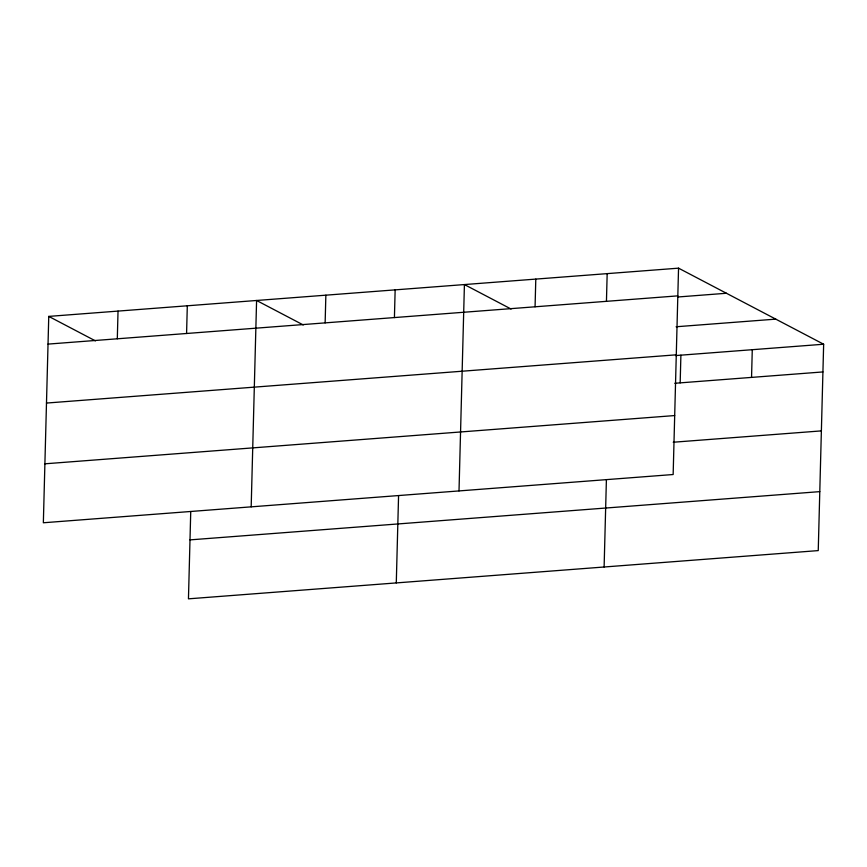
<?xml version="1.0" encoding="UTF-8"?>
<svg xmlns="http://www.w3.org/2000/svg" width="867" height="867" viewBox="0 0 867 867"><rect width="100%" height="100%" fill="white"/><g stroke="black" fill="none" stroke-linecap="round" stroke-linejoin="round"><path stroke-width="1.3" d="M48.758 316.401L43.35 522.768L673.15 474.52L678.547 268.163L48.758 316.401L95.435 340.883M117.305 338.802L118.031 311.101M186.578 333.492L187.305 305.791M190.74 511.53L188.453 598.837L818.242 550.599L823.65 344.232L678.547 268.163M251.181 506.848L256.589 300.481L303.277 324.962M325.136 322.882L325.862 295.181M394.42 317.571L395.146 289.871M396.284 582.917L398.571 495.61M459.011 490.928L464.419 284.56L511.107 309.042M535.069 306.799L535.795 279.098M606.445 301.326L607.171 273.636M604.115 566.996L606.401 479.689M680.172 382.867L680.898 355.167M751.548 377.405L752.274 349.704M48.032 344.101L677.821 295.864M677.951 296.98L726.438 293.263M676.108 326.761L775.77 319.132M46.482 403.057L676.282 354.82M675.512 355.578L823.65 344.232M674.786 383.279L822.924 371.932M44.889 463.812L674.689 415.564M673.236 442.235L821.385 430.888M189.992 539.881L819.792 491.632"/></g></svg>
